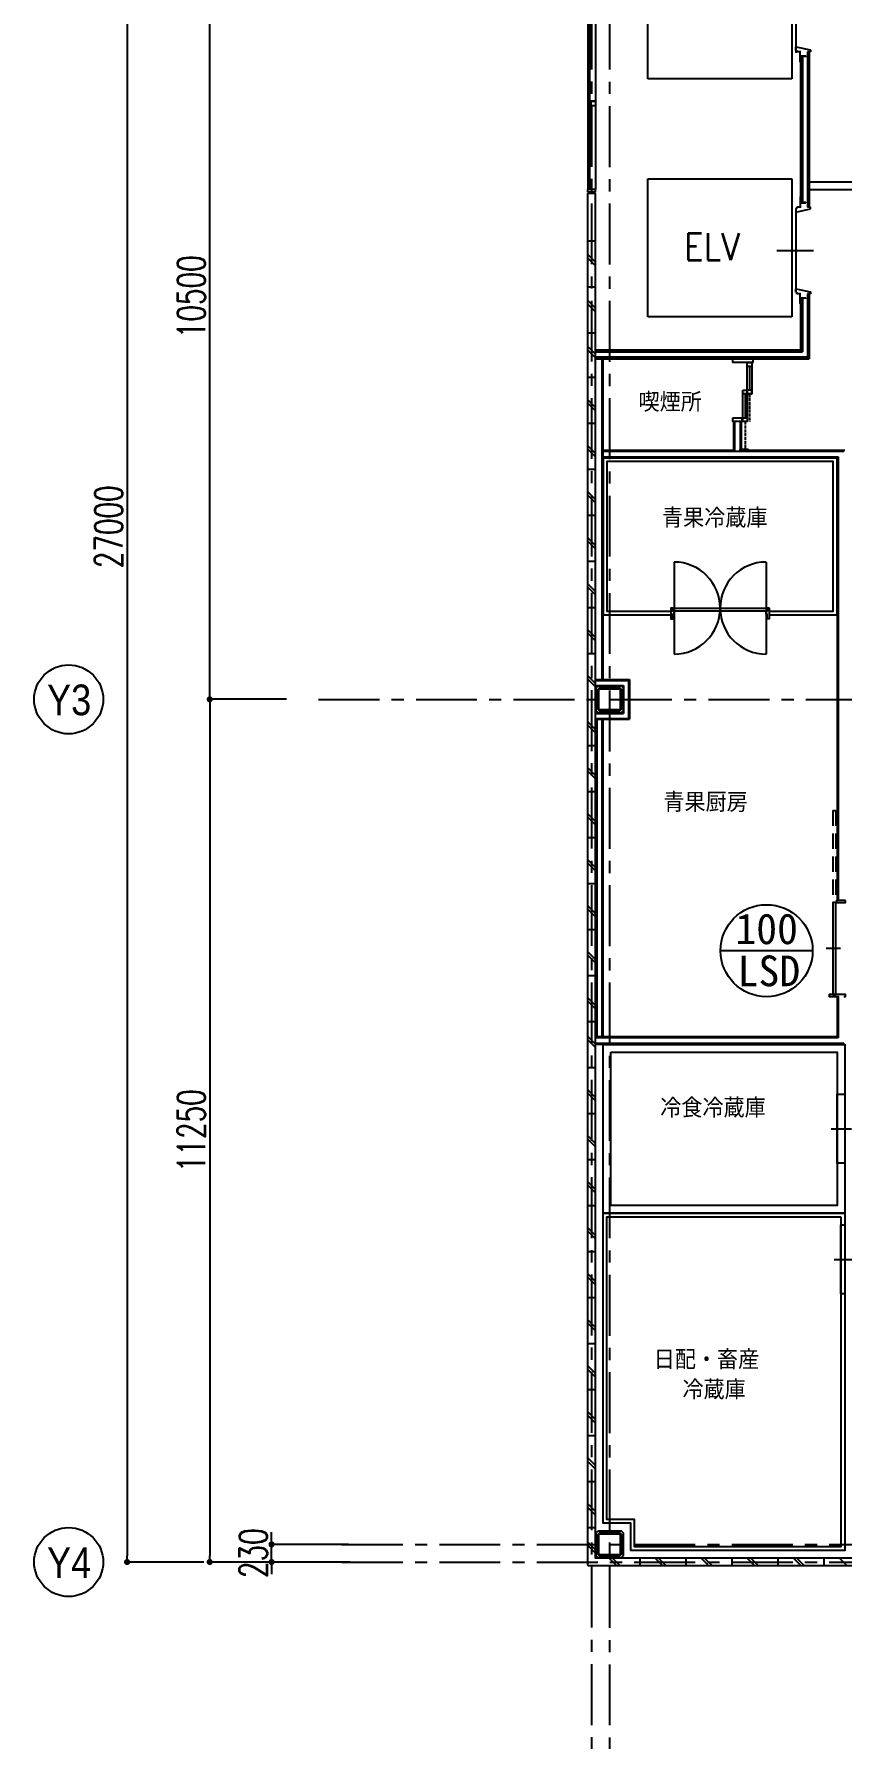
# Model space of a CAD drawing. Extents: x -119186 to 81197, y 1815 to 147180.
# Drawn here: x 12193 to 22718, y 18626 to 40858 of the extents above; entities that cross this region are included whole.
import ezdxf
from ezdxf.enums import TextEntityAlignment as Align

# ---------------------------------------------------------------- set-up
doc = ezdxf.new("R2010")
doc.units = 0
doc.header["$LTSCALE"] = 12.7
doc.header["$MEASUREMENT"] = 0
doc.header["$PDMODE"] = 1
doc.header["$PDSIZE"] = -2
for name, pattern in [('CENTER', [2, 1.25, -0.25, 0.25, -0.25]), ('DASH_0', [8, 6.299213, -1.700787]), ('HIDDEN', [4.724409, 3.149606, -1.574803])]:
    doc.linetypes.add(name, pattern=pattern)
doc.layers.get('0').update_dxf_attribs({"linetype": 'CONTINUOUS'})
doc.layers.get('DEFPOINTS').update_dxf_attribs({"color": 1, "linetype": 'CONTINUOUS'})
for name, color, linetype in [('80_SHELL_TEXT', 7, 'CONTINUOUS'), ('85 shell', 7, 'CONTINUOUS'), ('A_寸法', 9, 'CONTINUOUS'), ('A_建具記号', 7, 'CONTINUOUS'), ('A_建築（下図）', 8, 'CONTINUOUS'), ('A_建築（什器）', 8, 'CONTINUOUS'), ('A_建築（冷蔵・冷凍庫）', 7, 'CONTINUOUS'), ('A_建築（建具）', 2, 'CONTINUOUS'), ('A_建築（新設・仕上げ）', 2, 'CONTINUOUS'), ('A_建築（軽鉄下地）', 8, 'CONTINUOUS'), ('A_記述', 3, 'CONTINUOUS'), ('A_通り芯', 8, 'CENTER'), ('A_通り記号', 2, 'CENTER'), ('ZZ-OBJE', 3, 'CONTINUOUS')]:
    doc.layers.add(name, color=color, linetype=linetype)
doc.styles.add('Dim', font='simplex.shx', dxfattribs={"width": 0.7, "bigfont": 'extfont2.shx'})
doc.styles.get("Standard").update_dxf_attribs({"font": 'txt', "bigfont": 'BIGFONT.SHX'})
doc.styles.add('Standard-A', font='romans.shx', dxfattribs={"bigfont": 'extfont2.shx'})
doc.styles.add('ゴシック', font='MS Gothic.ttf', dxfattribs={"height": 4})
doc.styles.add('スタイル1', font='MS PGothic.ttf')
doc.dimstyles.new('1-200', dxfattribs={"dimscale": 200, "dimtxt": 3, "dimasz": 1, "dimexe": 1, "dimexo": 1, "dimgap": 1, "dimtad": 1, "dimdec": 0, "dimtxsty": 'Dim', "dimblk": 'DOT', "dimcen": 2.5, "dimadec": 0, "dimazin": 0, "dimtfac": 1, "dimtdec": 0, "dimtix": 1, "dimtmove": 2, "dimatfit": 3, "dimldrblk": '引出線', "dimfxl": 1, "dimlwd": -1, "dimlwe": -1, "dimarcsym": 0})

# ---------------------------------------------------------------- blocks, each defined once
blk = doc.blocks.new('_Dot')
at = {"color": 0, "linetype": 'ByBlock', "lineweight": -2}
blk.add_line((-0.5, 0), (-1, 0), dxfattribs=at)
at = {"color": 0, "linetype": 'ByBlock', "const_width": 0.5}
blk.add_lwpolyline([(-0.25, 0, 1), (0.25, 0, 1)], format="xyb", close=True, dxfattribs=at)
blk = doc.blocks.new('*D6')
at = {"layer": 'A_寸法', "color": 0, "transparency": 16777216}
for p, q in [((15481, 32183), (14481, 32183)), ((14481, 32103), (14481, 21013)), ((15481, 20933), (14481, 20933))]:
    blk.add_line(p, q, dxfattribs=at)
at = {"layer": 'DEFPOINTS', "color": 0, "transparency": 16777216}
for p in [(15481, 32183), (14481, 20933), (15481, 20933)]:
    blk.add_point(p, dxfattribs=at)
at = {"layer": 'A_寸法', "color": 0, "transparency": 16777216, "xscale": 80, "yscale": 80, "zscale": 80}
for p, rotation in [((14481, 32183), 90), ((14481, 20933), 270)]:
    blk.add_blockref('_Dot', p, dxfattribs=dict(at, rotation=rotation))
at = {"layer": 'A_寸法', "color": 0, "transparency": 16777216, "insert": (14241, 26558), "char_height": 360, "attachment_point": 5, "rotation": 90, "style": 'Dim'}
blk.add_mtext('11250', dxfattribs=at)
blk = doc.blocks.new('引出線')
at = {"color": 0, "linetype": 'ByBlock'}
for points in [[(0, 0), (-1.96, -0.4)], [(-1, 0), (0, 0)]]:
    blk.add_lwpolyline(points, dxfattribs=at)
blk = doc.blocks.new('*D7')
at = {"layer": 'A_寸法', "color": 0, "transparency": 16777216}
for p, q in [((15481, 42683), (14481, 42683)), ((14481, 32263), (14481, 42603)), ((15481, 32183), (14481, 32183))]:
    blk.add_line(p, q, dxfattribs=at)
at = {"layer": 'DEFPOINTS', "color": 0, "transparency": 16777216}
for p in [(14481, 42683), (15481, 42683), (15481, 32183)]:
    blk.add_point(p, dxfattribs=at)
at = {"layer": 'A_寸法', "color": 0, "transparency": 16777216, "xscale": 80, "yscale": 80, "zscale": 80}
for p, rotation in [((14481, 42683), 90), ((14481, 32183), 270)]:
    blk.add_blockref('_Dot', p, dxfattribs=dict(at, rotation=rotation))
at = {"layer": 'A_寸法', "color": 0, "transparency": 16777216, "insert": (14241, 37433), "char_height": 360, "attachment_point": 5, "rotation": 90, "style": 'Dim'}
blk.add_mtext('10500', dxfattribs=at)
blk = doc.blocks.new('*D9')
at = {"layer": 'A_寸法', "color": 0, "transparency": 16777216}
for p, q in [((14404, 47933), (13404, 47933)), ((13404, 47853), (13404, 21013)), ((14404, 20933), (13404, 20933))]:
    blk.add_line(p, q, dxfattribs=at)
at = {"layer": 'DEFPOINTS', "color": 0, "transparency": 16777216}
for p in [(14404, 47933), (13404, 20933), (14404, 20933)]:
    blk.add_point(p, dxfattribs=at)
at = {"layer": 'A_寸法', "color": 0, "transparency": 16777216, "xscale": 80, "yscale": 80, "zscale": 80}
for p, rotation in [((13404, 47933), 90), ((13404, 20933), 270)]:
    blk.add_blockref('_Dot', p, dxfattribs=dict(at, rotation=rotation))
at = {"layer": 'A_寸法', "color": 0, "transparency": 16777216, "insert": (13164, 34433), "char_height": 360, "attachment_point": 5, "rotation": 90, "style": 'Dim'}
blk.add_mtext('27000', dxfattribs=at)
blk = doc.blocks.new('*D28')
at = {"layer": 'A_寸法', "color": 0, "transparency": 16777216}
for p, q in [((15288, 21243), (15288, 21323)), ((16288, 21163), (15288, 21163)), ((15288, 20933), (15288, 21163)), ((16310, 20933), (15288, 20933)), ((15288, 20853), (15288, 20773))]:
    blk.add_line(p, q, dxfattribs=at)
at = {"layer": 'DEFPOINTS', "color": 0, "transparency": 16777216}
for p in [(15288, 21163), (16288, 21163), (16310, 20933)]:
    blk.add_point(p, dxfattribs=at)
at = {"layer": 'A_寸法', "color": 0, "transparency": 16777216, "xscale": 80, "yscale": 80, "zscale": 80}
for p, rotation in [((15288, 21163), 270), ((15288, 20933), 90)]:
    blk.add_blockref('_Dot', p, dxfattribs=dict(at, rotation=rotation))
at = {"layer": 'A_寸法', "color": 0, "transparency": 16777216, "insert": (15048, 21048), "char_height": 360, "attachment_point": 5, "rotation": 90, "style": 'Dim'}
blk.add_mtext('230', dxfattribs=at)

msp = doc.modelspace()

# ---------------------------------------------------------------- linework, layer by layer
at = {"layer": '85 shell', "color": 8, "linetype": 'DASH_0', "ltscale": 0.5}
for p, q in [((21516.2, 36165.1), (21516.2, 35805.1)), ((21456.2, 35805.1), (21456.2, 35445.1))]:
    msp.add_line(p, q, dxfattribs=at)
at = {"layer": '85 shell', "color": 8}
for p, q in [((21741.7, 33373), (21741.7, 33338)), ((21771.7, 33373), (21746.7, 33373)), ((21746.7, 33373), (21746.7, 33333)), ((21771.7, 33373), (21771.7, 33363)), ((21746.7, 33333), (21731.7, 33333)), ((21731.7, 33333), (21731.7, 33293)), ((21746.7, 33293), (21731.7, 33293)), ((21746.7, 33232.5), (21746.7, 33293)), ((21771.7, 33232.5), (21746.7, 33232.5)), ((21771.7, 33232.5), (21771.7, 33242.5))]:
    msp.add_line(p, q, dxfattribs=at)
msp.add_lwpolyline([(21771.7, 33242.5), (21771.7, 33232.5), (21746.7, 33232.5), (21746.7, 33293), (21731.7, 33293), (21731.7, 33333), (21746.7, 33333), (21746.7, 33373), (21771.7, 33373), (21771.7, 33363)], close=True, dxfattribs=at)
at = {"layer": 'A_建具記号'}
msp.add_line((22336.8, 28905.2), (21136.8, 28905.2), dxfattribs=at)
msp.add_circle((21736.8, 28905.2), 600, dxfattribs=at)
at = {"layer": 'A_建築（下図）', "color": 8, "linetype": 'Continuous'}
for p, q in [((19406.2, 42332.6), (19406.2, 38832.6)), ((19436.2, 38832.6), (19436.2, 42332.6)), ((19506.2, 42332.6), (19506.2, 38832.6)), ((20190.2, 40274.8), (20190.2, 42074.8)), ((22065.2, 42074.8), (22065.2, 40274.8)), ((22116.2, 41668.8), (22116.2, 40614.8)), ((22065.2, 40274.8), (20190.2, 40274.8)), ((19436.2, 39982.6), (19406.2, 39982.6)), ((19436.2, 39982.6), (19406.2, 39982.6)), ((19406.2, 39982.6), (19436.2, 39982.6)), ((19406.2, 39982.6), (19406.2, 39922.6)), ((19436.2, 39922.6), (19406.2, 39922.6)), ((19436.2, 39982.6), (19436.2, 39922.6)), ((19446.2, 39982.6), (19446.2, 39922.6)), ((19506.2, 39982.6), (19446.2, 39982.6)), ((19506.2, 39982.6), (19446.2, 39982.6)), ((19446.2, 39982.6), (19506.2, 39982.6)), ((19506.2, 39922.6), (19446.2, 39922.6)), ((19506.2, 39982.6), (19506.2, 39922.6)), ((20190.2, 38970.6), (22065.2, 38970.6)), ((20190.2, 37170.6), (20190.2, 38970.6)), ((22065.2, 38970.6), (22065.2, 37170.6)), ((19406.2, 38797.6), (19406.2, 38832.6)), ((19506.2, 38832.6), (19406.2, 38832.6)), ((19506.2, 38797.6), (19406.2, 38797.6)), ((19406.2, 38774.6), (19414.2, 38782.6)), ((19406.2, 20890.8), (19406.2, 38774.6)), ((19414.2, 38782.6), (19498.2, 38782.6)), ((19498.2, 38782.6), (19506.2, 38774.6)), ((19506.2, 38797.6), (19506.2, 38832.6)), ((19506.2, 20983.1), (19506.2, 38774.6)), ((22116.2, 38564.6), (22116.2, 37510.6)), ((19505.8, 38158.9), (19405.8, 38158.9)), ((21870.2, 38037.6), (22350.2, 38037.6)), ((19406.2, 37982.3), (19506.2, 37882.3)), ((19406.2, 37938), (19506.2, 37838)), ((19505.8, 37558.9), (19405.8, 37558.9)), ((19406.2, 37382.3), (19506.2, 37282.3)), ((19406.2, 37338), (19506.2, 37238)), ((22065.2, 37170.6), (20190.2, 37170.6)), ((19505.8, 36958.9), (19405.8, 36958.9)), ((19406.2, 36782.3), (19506.2, 36682.3)), ((19406.2, 36738), (19506.2, 36638)), ((19406.2, 36382.6), (19506.2, 36382.6)), ((19406.2, 36090), (19506.2, 35990)), ((19406.2, 36045.6), (19506.2, 35945.6)), ((19406.2, 35782.6), (19506.2, 35782.6)), ((19406.2, 35490), (19506.2, 35390)), ((19406.2, 35445.6), (19506.2, 35345.6)), ((19406.2, 35182.6), (19506.2, 35182.6)), ((19406.2, 34890), (19506.2, 34790)), ((19406.2, 34845.6), (19506.2, 34745.6)), ((19406.2, 34582.6), (19506.2, 34582.6)), ((19406.2, 34290), (19506.2, 34190)), ((19406.2, 34245.6), (19506.2, 34145.6)), ((19406.2, 33982.6), (19506.2, 33982.6)), ((19406.2, 33690), (19506.2, 33590)), ((19406.2, 33645.6), (19506.2, 33545.6)), ((19406.2, 33382.6), (19506.2, 33382.6)), ((19406.2, 33090), (19506.2, 32990)), ((19406.2, 33045.6), (19506.2, 32945.6)), ((19406.2, 32782.6), (19506.2, 32782.6)), ((19406.2, 32490), (19506.2, 32390)), ((19406.2, 32445.6), (19506.2, 32345.6)), ((19406.2, 32182.6), (19506.2, 32182.6)), ((19406.2, 31890), (19506.2, 31790)), ((19406.2, 31845.6), (19506.2, 31745.6)), ((19406.2, 31582.6), (19506.2, 31582.6)), ((19406.2, 31290), (19506.2, 31190)), ((19406.2, 31245.6), (19506.2, 31145.6)), ((19406.2, 30982.6), (19506.2, 30982.6)), ((19406.2, 30690), (19506.2, 30590)), ((19406.2, 30645.6), (19506.2, 30545.6)), ((19406.2, 30382.6), (19506.2, 30382.6)), ((19406.2, 30090), (19506.2, 29990)), ((19406.2, 30045.6), (19506.2, 29945.6)), ((19406.2, 29782.6), (19506.2, 29782.6)), ((19406.2, 29490), (19506.2, 29390)), ((19406.2, 29445.6), (19506.2, 29345.6)), ((19406.2, 29182.6), (19506.2, 29182.6)), ((19406.2, 28890), (19506.2, 28790)), ((19406.2, 28845.6), (19506.2, 28745.6)), ((19406.2, 28582.6), (19506.2, 28582.6)), ((19406.2, 28290), (19506.2, 28190)), ((19406.2, 28245.6), (19506.2, 28145.6)), ((19406.2, 27982.6), (19506.2, 27982.6)), ((19406.2, 27787.2), (19506.2, 27687.2)), ((19406.2, 27742.9), (19506.2, 27642.9)), ((19406.2, 27382.6), (19506.2, 27382.6)), ((19406.2, 27090), (19506.2, 26990)), ((19406.2, 27045.6), (19506.2, 26945.6)), ((19406.2, 26782.6), (19506.2, 26782.6)), ((19406.2, 26490), (19506.2, 26390)), ((19406.2, 26445.6), (19506.2, 26345.6)), ((19406.2, 26182.6), (19506.2, 26182.6)), ((19406.2, 25890), (19506.2, 25790)), ((19406.2, 25845.6), (19506.2, 25745.6)), ((19406.2, 25582.6), (19506.2, 25582.6)), ((19406.2, 25290), (19506.2, 25190)), ((19406.2, 25245.6), (19506.2, 25145.6)), ((19406.2, 24982.6), (19506.2, 24982.6)), ((19406.2, 24690), (19506.2, 24590)), ((19406.2, 24645.6), (19506.2, 24545.6)), ((19406.2, 24382.6), (19506.2, 24382.6)), ((19406.2, 24090), (19506.2, 23990)), ((19406.2, 24045.6), (19506.2, 23945.6)), ((19406.2, 23782.6), (19506.2, 23782.6)), ((19406.2, 23490), (19506.2, 23390)), ((19406.2, 23445.6), (19506.2, 23345.6)), ((19406.2, 23182.6), (19506.2, 23182.6)), ((19408.2, 22890), (19508.2, 22790)), ((19408.2, 22845.6), (19508.2, 22745.6)), ((19408.2, 22582.6), (19508.2, 22582.6)), ((19408.2, 22290), (19508.2, 22190)), ((19408.2, 22245.6), (19508.2, 22145.6)), ((19408.2, 21982.6), (19508.2, 21982.6)), ((19408.2, 21690), (19508.2, 21590)), ((19408.2, 21645.6), (19508.2, 21545.6)), ((19408.2, 21382.6), (19508.2, 21382.6)), ((19406.2, 21192.9), (19506.2, 21092.9)), ((19406.2, 21148.6), (19506.2, 21048.6)), ((24575.6, 20982.6), (19506.7, 20982.6)), ((19686, 20982.6), (19786, 20882.6)), ((19730.3, 20982.6), (19830.3, 20882.6)), ((20083.6, 20982.6), (20083.6, 20882.6)), ((20286, 20982.6), (20386, 20882.6)), ((20330.3, 20982.6), (20430.3, 20882.6)), ((20683.6, 20982.6), (20683.6, 20882.6)), ((20886, 20982.6), (20986, 20882.6)), ((20930.3, 20982.6), (21030.3, 20882.6)), ((21283.6, 20982.6), (21283.6, 20882.6)), ((21486, 20982.6), (21586, 20882.6)), ((21530.3, 20982.6), (21630.3, 20882.6)), ((21883.6, 20982.6), (21883.6, 20882.6)), ((22086, 20982.6), (22186, 20882.6)), ((22130.3, 20982.6), (22230.3, 20882.6)), ((22483.6, 20982.6), (22483.6, 20882.6)), ((22686, 20982.6), (22786, 20882.6)), ((19406.3, 20890.5), (19414.2, 20882.6)), ((24575.6, 20882.6), (19414.2, 20882.6)), ((24598.2, 20882.6), (19436.7, 20882.6))]:
    msp.add_line(p, q, dxfattribs=at)
at = {"layer": 'A_建築（下図）', "color": 8, "flags": 128}
for points in [[(19541.4, 32357.6), (19841.4, 32357.6), (19866.4, 32332.6), (19866.4, 32032.6), (19841.4, 32007.6), (19541.4, 32007.6), (19516.4, 32032.6), (19516.4, 32332.6), (19541.4, 32357.6)], [(19541.4, 21337.6), (19841.4, 21337.6), (19866.4, 21312.6), (19866.4, 21012.6), (19841.4, 20987.6), (19541.4, 20987.6), (19516.4, 21012.6), (19516.4, 21312.6), (19541.4, 21337.6)]]:
    msp.add_lwpolyline(points, close=True, dxfattribs=at)
at = {"layer": 'A_建築（下図）', "color": 8, "linetype": 'Continuous', "flags": 128}
for points in [[(19824.4, 32032.6), (19558.4, 32032.6), (19541.4, 32049.6), (19541.4, 32315.6), (19558.4, 32332.6), (19824.4, 32332.6), (19841.4, 32315.6), (19841.4, 32049.6), (19824.4, 32032.6)], [(19824.4, 32044.6), (19558.4, 32044.6), (19553.4, 32049.6), (19553.4, 32315.6), (19558.4, 32320.6), (19824.4, 32320.6), (19829.4, 32315.6), (19829.4, 32049.6), (19824.4, 32044.6)], [(19824.4, 21012.6), (19558.4, 21012.6), (19541.4, 21029.6), (19541.4, 21295.6), (19558.4, 21312.6), (19824.4, 21312.6), (19841.4, 21295.6), (19841.4, 21029.6), (19824.4, 21012.6)], [(19824.4, 21024.6), (19558.4, 21024.6), (19553.4, 21029.6), (19553.4, 21295.6), (19558.4, 21300.6), (19824.4, 21300.6), (19829.4, 21295.6), (19829.4, 21029.6), (19824.4, 21024.6)]]:
    msp.add_lwpolyline(points, close=True, dxfattribs=at)
at = {"layer": 'A_建築（下図）', "color": 8, "linetype": 'Continuous'}
for centre, end in [((19506.7, 20983.1), 270), ((19406.7, 20890.8), 225)]:
    msp.add_arc(centre, 0.5, 180, end, dxfattribs=at)
at = {"layer": 'A_建築（什器）', "color": 8}
for p, q in [((22293.7, 38929.7), (24356.2, 38929.7)), ((22293.7, 38829.7), (24256.2, 38829.7))]:
    msp.add_line(p, q, dxfattribs=at)
msp.add_lwpolyline([(21393.7, 35445.1), (21493.7, 35445.1), (21493.7, 35420.1), (21393.7, 35420.1)], close=True, dxfattribs=at)
at = {"layer": 'A_建築（冷蔵・冷凍庫）', "color": 8}
for p, q in [((20531.7, 33973), (20531.7, 32773)), ((21731.7, 33973), (21731.7, 32773)), ((20521.7, 33373), (21741.7, 33373)), ((20521.7, 33373), (20521.7, 33338)), ((20521.7, 33338), (21741.7, 33338)), ((22579.3, 26582.6), (22843.7, 26582.6)), ((22616.7, 24879.7), (22867.2, 24879.7))]:
    msp.add_line(p, q, dxfattribs=at)
for points in [[(21771.7, 33283), (22656.2, 33283), (22656.2, 35332.6), (19606.2, 35332.6), (19606.2, 33283), (20491.7, 33283)], [(21771.7, 33333), (22606.2, 33333), (22606.2, 35282.6), (19656.2, 35282.6), (19656.2, 33333), (20491.7, 33333)], [(22756.2, 25482.6), (22756.2, 21082.6), (19966.4, 21082.6), (19966.4, 21437.6), (19606.2, 21437.6), (19606.2, 25482.6), (22756.2, 25482.6)]]:
    msp.add_lwpolyline(points, dxfattribs=at)
for points in [[(20491.7, 33242.5), (20491.7, 33232.5), (20516.7, 33232.5), (20516.6, 33293), (20531.7, 33293), (20531.7, 33333), (20516.7, 33333), (20516.7, 33373), (20491.7, 33373), (20491.7, 33363)], [(19606.2, 27682.6), (22756.2, 27682.6), (22756.2, 25482.6), (19606.2, 25482.6)], [(19706.2, 27582.6), (22656.2, 27582.6), (22656.2, 25582.6), (19706.2, 25582.6)], [(22656.2, 27032.6), (22756.2, 27032.6), (22756.2, 26132.6), (22656.2, 26132.6)], [(22706.2, 25432.6), (22706.2, 21132.6), (20016.4, 21132.6), (20016.4, 21487.6), (19656.2, 21487.6), (19656.2, 25432.6)], [(22706.2, 25329.7), (22756.2, 25329.7), (22756.2, 24429.7), (22706.2, 24429.7)]]:
    msp.add_lwpolyline(points, close=True, dxfattribs=at)
for centre, start, end in [((20531.7, 33373), 270, 90), ((21731.7, 33373), 90, 270)]:
    msp.add_arc(centre, 600, start, end, dxfattribs=at)
at = {"layer": 'A_建築（建具）', "color": 8}
for p, q in [((21516.2, 36525.1), (21516.2, 36215.1)), ((21456.2, 36165.1), (21456.2, 35855.1)), ((22599.7, 30734.2), (22639.7, 30734.2)), ((22698.4, 28934.2), (22513.9, 28934.2))]:
    msp.add_line(p, q, dxfattribs=at)
at = {"layer": 'A_建築（建具）', "color": 8, "linetype": 'HIDDEN', "ltscale": 5}
for p, q in [((22599.7, 30734.2), (22599.7, 29609.2)), ((22639.7, 30734.2), (22639.7, 29609.2))]:
    msp.add_line(p, q, dxfattribs=at)
at = {"layer": 'A_建築（建具）', "color": 8}
for points in [[(21296.2, 36625.1), (21556.2, 36625.1), (21556.2, 36575.1), (21296.2, 36575.1)], [(21546.2, 36165.1), (21486.2, 36165.1), (21486.2, 36575.1), (21546.2, 36575.1)], [(21486.2, 36575.1), (21546.2, 36575.1), (21546.2, 36525.1), (21486.2, 36525.1)], [(21426.2, 36215.1), (21486.2, 36215.1), (21486.2, 35805.1), (21426.2, 35805.1)], [(21426.2, 36215.1), (21486.2, 36215.1), (21486.2, 36165.1), (21426.2, 36165.1)], [(21486.2, 36165.1), (21546.2, 36165.1), (21546.2, 36215.1), (21486.2, 36215.1)], [(21296.2, 35855.1), (21416.2, 35855.1), (21416.2, 35805.1), (21296.2, 35805.1)], [(21426.2, 35855.1), (21486.2, 35855.1), (21486.2, 35805.1), (21426.2, 35805.1)], [(22639.7, 29534.2), (22599.7, 29534.2), (22599.7, 28334.2), (22639.7, 28334.2)], [(22766.2, 29559.2), (22646.2, 29559.2), (22646.2, 29534.2), (22766.2, 29534.2)]]:
    msp.add_lwpolyline(points, close=True, dxfattribs=at)
msp.add_lwpolyline([(22743.7, 28309.2), (22766.2, 28309.2), (22766.2, 28334.2), (22551.2, 28334.2), (22551.2, 28309.2), (22680, 28309.2)], dxfattribs=at)
at = {"layer": 'A_建築（新設・仕上げ）', "color": 8}
for p, q in [((22178.7, 40566.8), (22178.7, 38662.6)), ((22293.7, 40626.8), (22293.7, 38602.6)), ((22178.7, 37412.6), (22178.7, 36740.1)), ((22293.7, 37472.6), (22293.7, 36625.1)), ((19506.2, 36740.1), (22178.7, 36740.1)), ((19506.2, 36625.1), (22293.7, 36625.1)), ((19606.2, 32442.6), (19606.2, 36625.1)), ((21306.2, 35805.1), (21306.2, 35432.6)), ((21406.2, 35805.1), (21406.2, 35445.1)), ((19606.2, 35432.6), (21306.2, 35432.6)), ((21493.7, 35432.6), (22756.2, 35432.6)), ((19606.2, 35332.6), (22656.2, 35332.6)), ((22656.2, 35332.6), (22656.2, 29559.2)), ((19506.2, 32442.6), (19951.4, 32442.6)), ((19951.4, 32442.6), (19951.4, 31922.6)), ((19506.2, 31922.6), (19951.4, 31922.6)), ((19606.2, 27782.6), (19606.2, 31922.6)), ((22656.2, 28309.2), (22656.2, 27782.6)), ((22656.2, 27782.6), (19506.2, 27782.6)), ((22756.2, 27682.6), (19506.2, 27682.6))]:
    msp.add_line(p, q, dxfattribs=at)
at = {"layer": 'A_建築（軽鉄下地）', "color": 8, "ltscale": 50}
for p, q in [((22191.2, 40566.8), (22191.2, 38662.6)), ((22203.7, 40566.8), (22203.7, 38662.6)), ((22268.7, 40626.8), (22268.7, 38602.6)), ((22281.2, 40626.8), (22281.2, 38602.6)), ((22191.2, 37412.6), (22191.2, 36727.6)), ((22203.7, 37412.6), (22203.7, 36715.1)), ((22268.7, 37472.6), (22268.7, 36650.1)), ((22281.2, 37472.6), (22281.2, 36637.6)), ((19506.2, 36727.6), (22191.2, 36727.6)), ((19506.2, 36715.1), (22203.7, 36715.1)), ((19506.2, 36650.1), (22268.7, 36650.1)), ((19506.2, 36637.6), (22281.2, 36637.6)), ((19593.7, 32442.6), (19593.7, 36625.1)), ((21318.7, 35805.1), (21318.7, 35420.1)), ((21393.7, 35805.1), (21393.7, 35420.1)), ((19606.2, 35420.1), (22743.7, 35420.1)), ((19606.2, 35345.1), (22668.7, 35345.1)), ((22668.7, 35345.1), (22668.7, 29559.2)), ((19506.2, 32430.1), (19938.9, 32430.1)), ((19506.2, 32365.1), (19873.9, 32365.1)), ((19873.9, 32365.1), (19873.9, 32000.1)), ((19938.9, 32430.1), (19938.9, 31935.1)), ((19506.2, 32000.1), (19873.9, 32000.1)), ((19506.2, 31935.1), (19938.9, 31935.1)), ((19528.7, 27782.6), (19528.7, 31922.6)), ((19593.7, 27782.6), (19593.7, 31922.6)), ((22668.7, 28309.2), (22668.7, 27770.1)), ((22668.7, 27770.1), (19506.2, 27770.1)), ((22743.7, 27695.1), (19506.2, 27695.1))]:
    msp.add_line(p, q, dxfattribs=at)
at = {"layer": 'A_通り芯', "color": 8, "ltscale": 50}
for p, q in [((19456.2, 51351), (19456.2, 14056.3)), ((19691.4, 51348.2), (19691.4, 14056.3)), ((15899.3, 32182.6), (73034.1, 32182.6)), ((16203.6, 21162.6), (72414.5, 21162.6)), ((16203.6, 20932.6), (72414.5, 20932.6))]:
    msp.add_line(p, q, dxfattribs=at)
at = {"layer": 'A_通り記号', "color": 8, "linetype": 'Continuous'}
for centre in [(12643.3, 32182.6), (12643.3, 20932.6)]:
    msp.add_circle(centre, 450, dxfattribs=at)
at = {"layer": 'ZZ-OBJE', "color": 8, "linetype": 'Continuous'}
for p, q in [((22119.2, 40646.8), (22119.2, 40691.8)), ((22119.2, 40691.8), (22308.7, 40651.8)), ((22132.2, 40646.8), (22119.2, 40646.8)), ((22132.2, 40626.8), (22132.2, 40646.8)), ((22172.7, 40626.8), (22132.2, 40626.8)), ((22172.7, 40572.8), (22172.7, 40638.1)), ((22308.7, 40626.8), (22268.7, 40626.8)), ((22308.7, 40651.8), (22308.7, 40626.8)), ((22132.2, 38582.6), (22119.2, 38582.6)), ((22119.2, 38582.6), (22119.2, 38537.6)), ((22119.2, 38537.6), (22308.7, 38577.6)), ((22172.7, 38602.6), (22132.2, 38602.6)), ((22132.2, 38602.6), (22132.2, 38582.6)), ((22172.7, 38656.6), (22172.7, 38591.3)), ((22308.7, 38602.6), (22268.7, 38602.6)), ((22308.7, 38577.6), (22308.7, 38602.6)), ((22119.2, 37492.6), (22119.2, 37537.6)), ((22119.2, 37537.6), (22308.7, 37497.6)), ((22132.2, 37492.6), (22119.2, 37492.6)), ((22132.2, 37472.6), (22132.2, 37492.6)), ((22172.7, 37472.6), (22132.2, 37472.6)), ((22172.7, 37418.6), (22172.7, 37484)), ((22308.7, 37472.6), (22268.7, 37472.6)), ((22308.7, 37497.6), (22308.7, 37472.6))]:
    msp.add_line(p, q, dxfattribs=at)
at = {"layer": 'ZZ-OBJE', "color": 8}
for points in [[(22247.7, 40572.8), (22247.7, 40566.8), (22178.7, 40566.8), (22178.7, 40497.8), (22172.7, 40497.8), (22172.7, 40572.8)], [(22247.7, 38656.6), (22247.7, 38662.6), (22178.7, 38662.6), (22178.7, 38731.6), (22172.7, 38731.6), (22172.7, 38656.6)], [(22247.7, 37418.6), (22247.7, 37412.6), (22178.7, 37412.6), (22178.7, 37343.6), (22172.7, 37343.6), (22172.7, 37418.6)]]:
    msp.add_lwpolyline(points, close=True, dxfattribs=at)

# ---------------------------------------------------------------- texts
at = {"layer": '80_SHELL_TEXT', "color": 8}
for s, p in [('喫煙所', (20069, 36182.6)), ('青果厨房', (20392.1, 30964.9)), ('冷食冷蔵庫', (20351.2, 26978.9)), ('日配・畜産', (20266.7, 23696.3)), ('冷蔵庫 ', (20640.8, 23303.9))]:
    msp.add_text(s, height=250, dxfattribs=at).set_placement(p, align=Align.TOP_LEFT)
msp.add_text('青果冷蔵庫', height=250, dxfattribs=at).set_placement((21061.3, 34546.7), align=Align.MIDDLE_CENTER)
at = {"layer": 'A_建具記号', "style": 'ゴシック'}
for s, p in [('100', (21738, 29187.5)), ('LSD', (21767.2, 28641.9))]:
    msp.add_text(s, height=400, dxfattribs=at).set_placement(p, align=Align.MIDDLE)
at = {"layer": 'A_記述', "color": 8, "style": 'Standard-A', "width": 0.9}
msp.add_text('ELV', height=350, dxfattribs=at).set_placement((20661, 37910.1))
at = {"layer": 'A_通り記号', "color": 8, "linetype": 'Continuous', "style": 'スタイル1', "width": 0.9}
for s, p in [('Y3', (12649.2, 32175.7)), ('Y4', (12649.2, 20925.7))]:
    msp.add_text(s, height=400, dxfattribs=at).set_placement(p, align=Align.MIDDLE)

# ---------------------------------------------------------------- dimensions: what is measured, and where the dimension line sits
at = {"layer": 'A_寸法', "color": 8}
for base, p1, p2, angle, picture, middle in [((13404.1, 20932.6), (14404, 47932.6), (14404, 20932.6), 270, '*D9', (13164.1, 34432.6)), ((14480.7, 42682.6), (15480.6, 32182.6), (15480.6, 42682.6), 90, '*D7', (14240.7, 37432.6)), ((14480.7, 20932.6), (15480.6, 32182.6), (15480.6, 20932.6), 270, '*D6', (14240.7, 26557.6)), ((15288.2, 21162.6), (16310.2, 20932.6), (16288, 21162.6), 90, '*D28', (15048.2, 21047.6))]:
    dim = msp.add_linear_dim(base=base, p1=p1, p2=p2, angle=angle, dimstyle='1-200', override={"dimtxt": 1.8, "dimasz": 0.4, "dimexe": 0, "dimexo": 0, "dimgap": 0.3}, dxfattribs=at)
    dim.commit()
    dim.dimension.update_dxf_attribs({"geometry": picture, "text_midpoint": middle})

doc.saveas('drawing.dxf')
